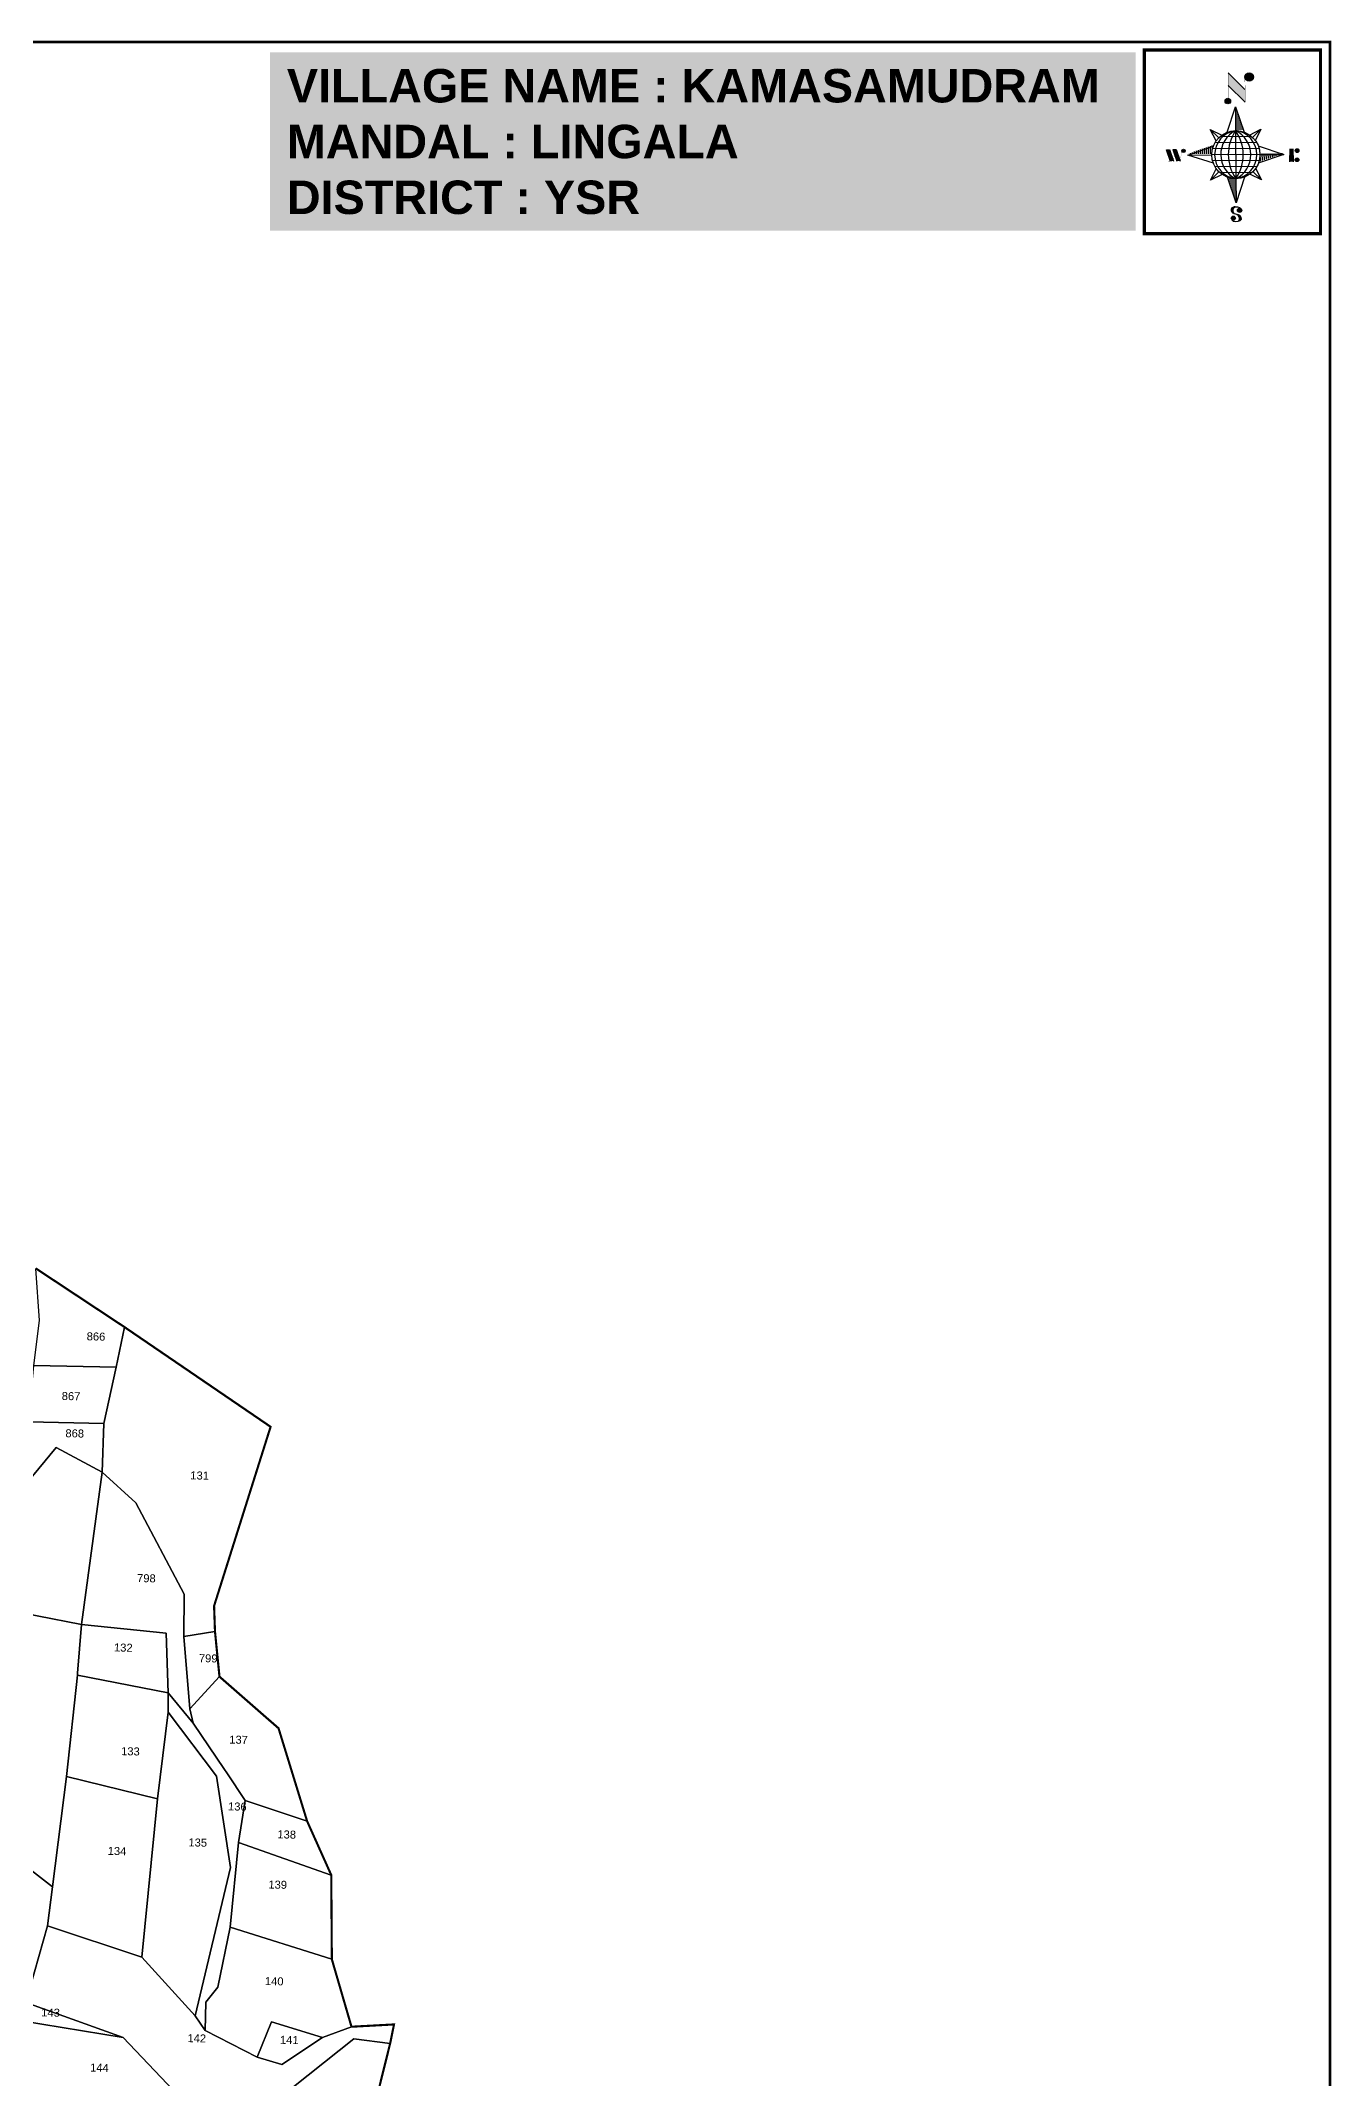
# Model space of a CAD drawing. Header units: inches. Extents: x 191080 to 197844, y 1603242 to 1613996.
# Drawn here: x 195424 to 197842, y 1609716 to 1613535 of the extents above; entities that cross this region are included whole.
import ezdxf

# ---------------------------------------------------------------- set-up
doc = ezdxf.new("R2010")
doc.units = ezdxf.units.IN
doc.header["$LTSCALE"] = 15
doc.header["$MEASUREMENT"] = 0
for name, color, linetype in [('AQUADUCT', 1, 'Continuous'), ('bord', 1, 'Continuous'), ('PAPER SIZE', 5, 'Continuous'), ('PLOT', 7, 'Continuous'), ('PLOT NO', 7, 'Continuous'), ('PLOTS', 7, 'Continuous'), ('VILLAGE BOUNDRY', 5, 'Continuous')]:
    doc.layers.add(name, color=color, linetype=linetype)
doc.styles.get("Standard").update_dxf_attribs({"font": 'arial.ttf'})
pattern_1 = [(267.297113149, (-8720374.938, 50637915.138), (10.5367255337, -0.497431438), [])]
pattern_2 = [(357.297113149, (-8720374.938, 50637915.138), (0.497431438, 10.5367255337), [])]

# ---------------------------------------------------------------- blocks, each defined once
blk = doc.blocks.new('*X13')
at = {"color": 0, "linetype": 'Continuous'}
for p, q in [((6321.6, 240.5), (6322.3, 241.2)), ((6321.6, 240.3), (6322.3, 241)), ((6321.6, 240.1), (6322.3, 240.8)), ((6321.6, 239.9), (6322.4, 240.7)), ((6321.6, 239.8), (6322.4, 240.6)), ((6321.6, 239.6), (6322.5, 240.5)), ((6321.6, 239.4), (6322.5, 240.3)), ((6321.6, 239.2), (6322.6, 240.2)), ((6321.7, 239.1), (6322.6, 240.1)), ((6321.8, 240.8), (6322.4, 241.4)), ((6321.8, 239), (6322.7, 240)), ((6321.8, 239), (6322.8, 239.9)), ((6321.9, 238.9), (6322.9, 239.8)), ((6322, 238.8), (6323, 239.7)), ((6322.1, 241.3), (6322.4, 241.6)), ((6322.1, 238.7), (6323.1, 239.6)), ((6322.2, 238.6), (6323.1, 239.6)), ((6322.3, 238.5), (6323.2, 239.5)), ((6322.4, 238.5), (6323.3, 239.4)), ((6322.5, 238.4), (6323.4, 239.3)), ((6322.7, 238.4), (6323.6, 239.3)), ((6322.8, 238.3), (6323.7, 239.2)), ((6322.9, 238.3), (6323.8, 239.1)), ((6323.1, 238.2), (6323.9, 239.1)), ((6323.2, 238.2), (6324, 239)), ((6323.3, 238.2), (6324.2, 239)), ((6323.5, 238.1), (6324.3, 238.9)), ((6323.7, 238.1), (6324.4, 238.9)), ((6323.8, 238.1), (6324.6, 238.8)), ((6324.1, 238.2), (6324.7, 238.8)), ((6324.3, 238.3), (6324.9, 238.8)), ((6324.6, 238.3), (6325.1, 238.8)), ((6324.8, 238.4), (6325.2, 238.8)), ((6325.1, 238.5), (6325.4, 238.8)), ((6325.4, 238.6), (6325.6, 238.8))]:
    blk.add_line(p, q, dxfattribs=at)
blk = doc.blocks.new('*X12')
at = {"color": 0, "linetype": 'Continuous'}
for p, q in [((6324.4, 240.3), (6324.5, 240.4)), ((6324.6, 240.3), (6324.8, 240.5)), ((6324.7, 240.2), (6325, 240.5)), ((6324.8, 240.2), (6325.2, 240.6)), ((6325, 240.1), (6325.5, 240.6)), ((6325.1, 240.1), (6325.6, 240.6)), ((6325.2, 240), (6325.8, 240.6)), ((6325.3, 240), (6326, 240.6)), ((6325.4, 239.9), (6326.1, 240.6)), ((6325.5, 239.8), (6326.2, 240.5)), ((6325.6, 239.8), (6326.3, 240.5)), ((6325.7, 239.7), (6326.5, 240.4)), ((6325.9, 239.6), (6326.6, 240.3)), ((6326, 239.5), (6326.7, 240.3)), ((6326, 239.4), (6326.8, 240.2)), ((6326.1, 239.3), (6327, 240.2)), ((6326.2, 239.3), (6327.1, 240.1)), ((6326.3, 239.2), (6327.1, 240)), ((6326.4, 239.1), (6327.2, 239.9)), ((6326.5, 239), (6327.3, 239.8)), ((6326.5, 238.9), (6327.4, 239.7)), ((6326.6, 238.8), (6327.5, 239.6)), ((6326.7, 238.7), (6327.5, 239.5)), ((6326.8, 238.6), (6327.6, 239.4)), ((6326.8, 238.5), (6327.7, 239.3)), ((6326.8, 236.5), (6327.4, 237)), ((6326.9, 238.3), (6327.8, 239.2)), ((6326.9, 238.2), (6327.9, 239.1)), ((6326.9, 236.8), (6327.6, 237.4)), ((6327, 238.1), (6327.8, 239)), ((6327, 237.9), (6327.8, 238.8)), ((6327, 237.8), (6327.8, 238.6)), ((6327, 237.6), (6327.8, 238.4)), ((6327, 237.4), (6327.8, 238.2)), ((6327, 237.3), (6327.8, 238)), ((6327, 237.1), (6327.8, 237.9))]:
    blk.add_line(p, q, dxfattribs=at)
blk = doc.blocks.new('H')
at = {"layer": 'bord', "extrusion": (0.000427885, 0.004792, 0.999988)}
h = blk.add_hatch(dxfattribs=at)
h.set_pattern_fill('LINE', color=8, scale=84.387686, angle=-2.7029, style=0)
h.set_pattern_definition(pattern_2)
h.paths.add_polyline_path([(-492, 786, -0.090992), (-448, 775), (-486, 912)])
h = blk.add_hatch(dxfattribs=at)
h.set_pattern_fill('LINE', color=8, scale=84.387686, angle=-92.7029, style=0)
h.set_pattern_definition(pattern_1)
h.paths.add_polyline_path([(-625, 665, -0.090992), (-615, 710), (-751, 671)])
h = blk.add_hatch(dxfattribs=at)
h.set_pattern_fill('LINE', color=8, scale=84.387686, angle=-92.7029, style=0)
h.set_pattern_definition(pattern_1)
h.paths.add_polyline_path([(-246, 647), (-372, 653, -0.090992), (-382, 609)])
h = blk.add_hatch(dxfattribs=at)
h.set_pattern_fill('LINE', color=8, scale=84.387686, angle=-2.7029, style=0)
h.set_pattern_definition(pattern_2)
h.paths.add_polyline_path([(-504, 533, -0.090992), (-549, 543), (-510, 406)])
for p, q in [((-516, 1087, -1217), (-432, 994, -1217)), ((-519, 1020, -1217), (-435, 927, -1216)), ((-538, 774, -1216), (-487, 906, -1216)), ((-487, 906, -1216), (-493, 780, -1216)), ((-487, 906, -1216), (-448, 769, -1216)), ((-627, 794, -1216), (-567, 760, -1216)), ((-627, 794, -1216), (-584, 747, -1215)), ((-599, 731, -1215), (-627, 794, -1216)), ((-421, 753, -1216), (-359, 781, -1216)), ((-359, 781, -1216), (-405, 739, -1216)), ((-359, 781, -1216), (-392, 721, -1215)), ((-865, 701, -1215), (-847, 638, -1215)), ((-847, 700, -1215), (-829, 637, -1215)), ((-829, 699, -1215), (-811, 636, -1215)), ((-829, 699, -1215), (-811, 698, -1215)), ((-811, 698, -1215), (-794, 635, -1215)), ((-752, 665, -1215), (-615, 704, -1215)), ((-752, 665, -1215), (-625, 659, -1215)), ((-619, 614, -1215), (-752, 665, -1215)), ((-379, 693, -1215), (-246, 641, -1215)), ((-373, 647, -1215), (-246, 641, -1215)), ((-213, 669, -1215), (-217, 601, -1215)), ((-197, 600, -1215), (-194, 668, -1215)), ((-639, 526, -1214), (-606, 585, -1215)), ((-639, 526, -1214), (-593, 568, -1215)), ((-577, 553, -1215), (-639, 526, -1214)), ((-371, 513, -1214), (-431, 546, -1215)), ((-371, 513, -1214), (-414, 560, -1215)), ((-399, 576, -1215), (-371, 513, -1214)), ((-246, 641, -1215), (-383, 603, -1215)), ((-511, 400, -1214), (-549, 537, -1214)), ((-460, 533, -1215), (-511, 400, -1214)), ((-505, 527, -1214), (-511, 400, -1214))]:
    blk.add_line(p, q, dxfattribs=at)
at = {"layer": 'bord', "color": 8, "linetype": 'ByBlock', "extrusion": (0.000427885, 0.004792, 0.999988)}
for p, q in [((-493, 780, -1216), (-505, 527, -1214)), ((-373, 647, -1215), (-625, 659, -1215)), ((-375, 679, -1215), (-620, 691, -1215)), ((-386, 711, -1215), (-605, 722, -1215)), ((-411, 744, -1216), (-578, 752, -1216)), ((-378, 616, -1215), (-623, 628, -1215)), ((-392, 585, -1215), (-611, 595, -1215)), ((-420, 555, -1215), (-587, 562, -1215))]:
    blk.add_line(p, q, dxfattribs=at)
at = {"layer": 'bord', "extrusion": (0.000427885, 0.004792, 0.999988), "elevation": -1212}
for points, const_width in [([(-522, 960), (-516, 1093)], 1.61), ([(-434, 933), (-428, 1066)], 1.61), ([(-870, 707), (-846, 706)], 0.642), ([(-829, 643), (-821, 678)], 0.642), ([(-793, 641), (-782, 694)], 0.642), ([(-223, 676), (-174, 673)], 0.706), ([(-829, 643), (-855, 644)], 0.642), ([(-811, 642), (-784, 641)], 0.642), ([(-177, 605), (-226, 607)], 0.706), ([(-195, 645), (-185, 644)], 0.706)]:
    blk.add_lwpolyline(points, dxfattribs=dict(at, const_width=const_width))
for points, const_width in [([(-414, 1073, 1), (-398, 1058, 1)], 22.3), ([(-530, 950, 1), (-520, 939, 1)], 14.8), ([(-776, 697, 1), (-769, 690, 1)], 8.9), ([(-178, 667, 1), (-171, 660, 1)], 9.79), ([(-180, 618, 1), (-173, 611, 1)], 9.79), ([(-525, 322, 1), (-533, 329, 1)], 11.1), ([(-490, 362, 1), (-498, 369, 1)], 11.1)]:
    blk.add_lwpolyline(points, format="xyb", close=True, dxfattribs=dict(at, const_width=const_width))
for points in [[(-537, 317), (-531, 310), (-520, 307), (-505, 307), (-494, 310), (-486, 318), (-487, 326), (-491, 333), (-494, 336), (-503, 341), (-522, 347), (-530, 352), (-534, 355), (-537, 363), (-537, 373), (-530, 381), (-520, 384), (-504, 384), (-493, 380), (-487, 373)], [(-522, 348), (-526, 354), (-528, 361), (-528, 371), (-526, 375), (-521, 381), (-515, 384)], [(-505, 307), (-499, 312), (-497, 319), (-497, 327), (-501, 335), (-509, 343)]]:
    blk.add_lwpolyline(points, dxfattribs=at)
at = {"layer": 'bord', "extrusion": (0.000427885, 0.004792, 0.999988)}
for centre, radius in [((-406, 1065, -1212), 22.3), ((-525, 944, -1212), 14.8), ((-498, 659, -1212), 127), ((-773, 694, -1212), 8.9), ((-174, 663, -1212), 9.79), ((-177, 615, -1212), 9.79), ((-529, 325, -1212), 11.1), ((-494, 365, -1212), 11.1)]:
    blk.add_circle(centre, radius, dxfattribs=at)
at = {"layer": 'bord', "color": 8, "linetype": 'ByBlock', "extrusion": (0.000427885, 0.004792, 0.999988)}
for centre, radius, start, end in [((-482, 658, -1212), 128, 94.9254, 259.6691), ((-437, 656, -1212), 141, 113.2864, 241.308), ((-316, 651, -1212), 222, 142.5892, 212.0053), ((-560, 662, -1212), 141, 293.2864, 61.308), ((-681, 668, -1212), 222, 322.5892, 32.0053), ((-515, 660, -1212), 128, 274.9254, 79.6691)]:
    blk.add_arc(centre, radius, start, end, dxfattribs=at)
at = {"layer": 'bord', "extrusion": (0.000427885, 0.004792, 0.999988)}
for points in [[(-516, 1093, -1212), (-431, 1000, -1212), (-519, 1026, -1212), (-434, 933, -1212)], [(-864, 707, -1212), (-846, 706, -1212), (-846, 644, -1212), (-829, 643, -1212)], [(-829, 705, -1212), (-811, 704, -1212), (-811, 642, -1212), (-793, 641, -1212)], [(-193, 674, -1212), (-197, 606, -1212), (-213, 675, -1212), (-216, 607, -1212)]]:
    blk.add_solid(points, dxfattribs=at)
at = {"layer": 'bord', "extrusion": (0.000427885, 0.004792, 0.999988), "xscale": 7.977342409717546, "yscale": 7.977342409717546, "zscale": 7.977342409717546, "rotation": 138.0840426661453}
for name, p in [('*X12', (38301, -31929, -1212)), ('*X13', (38314, -31951, -1212))]:
    blk.add_blockref(name, p, dxfattribs=at)

msp = doc.modelspace()

# ---------------------------------------------------------------- linework, layer by layer
at = {"layer": 'PAPER SIZE', "color": 5, "const_width": 5.93, "elevation": 0.2}
msp.add_lwpolyline([(197822, 1613517.1), (197491.9, 1613517.1), (197491.9, 1613172.9), (197822, 1613172.9)], close=True, dxfattribs=at)
at = {"layer": 'PLOT'}
for points in [[(195414.3, 1611233.6), (195580.7, 1611123.5), (195564.7, 1611048.2), (195410.7, 1611051.7), (195421.2, 1611135.8), (195414.3, 1611233.6)], [(195541.6, 1610942.9), (195564.7, 1611048.2), (195580.7, 1611123.5), (195854.4, 1610936.7), (195748.5, 1610600.9), (195750.2, 1610552.7), (195691.5, 1610543.7), (195692.2, 1610623.1), (195601.6, 1610794.4), (195538.7, 1610851.4), (195541.6, 1610942.9)], [(195400.8, 1610945.9), (195410.7, 1611051.7), (195564.7, 1611048.2), (195541.6, 1610942.9), (195400.8, 1610945.9)], [(195387.5, 1610819), (195394.4, 1610848.2), (195400.8, 1610945.9), (195541.6, 1610942.9), (195538.7, 1610851.4), (195452.7, 1610897.6), (195387.5, 1610819)], [(194919.6, 1610677.7), (194935.5, 1610754.6), (195179, 1610756.8), (195338.6, 1610760.2), (195387.5, 1610819), (195452.7, 1610897.6), (195538.7, 1610851.4), (195500.1, 1610565.9), (195333.1, 1610598.6), (195126.4, 1610640.5), (195018.3, 1610627.6), (194919.6, 1610677.7)], [(195538.7, 1610851.4), (195601.6, 1610794.4), (195692.2, 1610623.1), (195691.5, 1610543.7), (195703.1, 1610407.8), (195709.1, 1610381.2), (195662.6, 1610438.3), (195659, 1610550), (195500.1, 1610565.9), (195538.7, 1610851.4)], [(195233.6, 1610144.9), (195333.1, 1610598.6), (195500.1, 1610565.9), (195492.8, 1610475.2), (195492.4, 1610471.1), (195472.1, 1610281.1), (195445.7, 1610074.7), (195347.2, 1610150.6), (195233.6, 1610144.9)], [(195492.4, 1610471.1), (195492.8, 1610475.2), (195500.1, 1610565.9), (195659, 1610550), (195662.6, 1610438.3), (195492.4, 1610471.1)], [(195691.5, 1610543.7), (195750.2, 1610552.7), (195758.6, 1610468.4), (195703.1, 1610407.8), (195691.5, 1610543.7)], [(195395.8, 1609857.4), (195397.8, 1610050.9), (195307.7, 1610114.8), (195226.7, 1610097.2), (195116.5, 1610225.3), (195088.8, 1610244.6), (195049.7, 1610283.8), (195009.6, 1610357.8), (194977, 1610380), (194906.7, 1610392.5), (194884.4, 1610428), (194856.5, 1610435.7), (194871.9, 1610484.8), (195067, 1610396.9), (195233.6, 1610144.9), (195347.2, 1610150.6), (195445.7, 1610074.7), (195436.3, 1610001.1), (195395.8, 1609857.4)], [(195492.4, 1610471.1), (195662.6, 1610438.3), (195662.6, 1610401.6), (195642.5, 1610239.5), (195472.1, 1610281.1), (195492.4, 1610471.1)], [(195758.6, 1610468.4), (195869.3, 1610371.6), (195922.9, 1610197.4), (195806.9, 1610236.4), (195772.1, 1610287.9), (195768, 1610294.1), (195709.1, 1610381.2), (195703.1, 1610407.8), (195758.6, 1610468.4)], [(195731.5, 1609805.2), (195713.2, 1609832.4), (195779.4, 1610110.7), (195752.9, 1610282), (195662.6, 1610401.6), (195662.6, 1610438.3), (195709.1, 1610381.2), (195768, 1610294.1), (195772.1, 1610287.9), (195806.9, 1610236.4), (195794.4, 1610157.8), (195778.9, 1609999.1), (195755.5, 1609886.3), (195733.3, 1609858.3), (195731.5, 1609805.2)], [(195613.2, 1609942.4), (195642.5, 1610239.5), (195662.6, 1610401.6), (195752.9, 1610282), (195779.4, 1610110.7), (195713.2, 1609832.4), (195613.2, 1609942.4)], [(195642.5, 1610239.5), (195613.2, 1609942.4), (195436.3, 1610001.1), (195445.7, 1610074.7), (195472.1, 1610281.1), (195642.5, 1610239.5)], [(195806.9, 1610236.4), (195922.9, 1610197.4), (195968.1, 1610096.5), (195794.4, 1610157.8), (195806.9, 1610236.4)], [(195794.4, 1610157.8), (195968.1, 1610096.5), (195969.2, 1609938.6), (195778.9, 1609999.1), (195794.4, 1610157.8)], [(195436.3, 1610001.1), (195613.2, 1609942.4), (195613.2, 1609942.4), (195713.2, 1609832.4), (195713.2, 1609832.4), (195731.5, 1609805.2), (195829.2, 1609755.4), (195875.4, 1609741.4), (195951.8, 1609792.3), (196006, 1609812.2), (196085.7, 1609816.5), (196078.5, 1609781), (196010.6, 1609789.4), (195870, 1609677.7), (195810.3, 1609677.3), (195672.4, 1609692.8), (195578.4, 1609792), (195395.8, 1609857.4), (195436.3, 1610001.1), (195436.3, 1610001.1)], [(195778.9, 1609999.1), (195969.2, 1609938.6), (196006, 1609812.2), (195951.8, 1609792.3), (195855.9, 1609821.7), (195829.2, 1609755.4), (195731.5, 1609805.2), (195733.3, 1609858.3), (195755.5, 1609886.3), (195778.9, 1609999.1)], [(195578.4, 1609792), (195387.5, 1609823.5), (195393.1, 1609846.6), (195395.8, 1609857.4), (195578.4, 1609792)], [(195354.3, 1609687.1), (195387.5, 1609823.5), (195578.4, 1609792), (195672.4, 1609692.8), (195810.3, 1609677.3), (195786.5, 1609586.5), (195696.8, 1609609.7), (195681.2, 1609662.8), (195638.9, 1609689.7), (195486.3, 1609689), (195354.3, 1609687.1)], [(195829.2, 1609755.4), (195855.9, 1609821.7), (195951.8, 1609792.3), (195875.4, 1609741.4), (195829.2, 1609755.4)], [(196078.5, 1609781), (196029.1, 1609582.5), (196022.5, 1609497.4), (195864.2, 1609529.4), (195826.2, 1609517.1), (195824.4, 1609516.5), (195834.6, 1609575.1), (195786.5, 1609586.5), (195810.3, 1609677.3), (195870, 1609677.7), (196010.6, 1609789.4), (196078.5, 1609781)]]:
    msp.add_lwpolyline(points, close=True, dxfattribs=at)
at = {"layer": 'VILLAGE BOUNDRY', "color": 5, "const_width": 5}
msp.add_lwpolyline([(191082.3, 1613532), (197839.7, 1613532), (197839.7, 1603246.5), (191082.3, 1603246.5)], close=True, dxfattribs=at)
at = {"layer": 'VILLAGE BOUNDRY', "linetype": 'Continuous', "const_width": 4}
msp.add_lwpolyline([(195414.3, 1611233.6), (195580.7, 1611123.5), (195854.4, 1610936.7), (195748.5, 1610600.9), (195750.2, 1610552.7), (195758.6, 1610468.4), (195869.3, 1610371.6), (195922.9, 1610197.4), (195968.1, 1610096.5), (195969.2, 1609938.6), (196006, 1609812.2), (196085.7, 1609816.5), (196078.5, 1609781), (196029.1, 1609582.5)], dxfattribs=at)

# ---------------------------------------------------------------- block references
at = {"layer": 'AQUADUCT', "color": 1, "xscale": 0.3548991275214277, "yscale": 0.3548991275214277, "zscale": 0.3548991275214277, "rotation": 3.078330600073182}
msp.add_blockref('H', (197852.5, 1613099, 432.3), dxfattribs=at)

# ---------------------------------------------------------------- texts
at = {"layer": 'PLOT NO', "color": 7}
for s, p in [('866', (195509.6, 1611098.8)), ('867', (195462.8, 1610987)), ('868', (195469.7, 1610917.2)), ('131', (195703.8, 1610838.2)), ('798', (195604, 1610645.7)), ('132', (195560.8, 1610515.7)), ('799', (195719.9, 1610495.6)), ('137', (195776.8, 1610343)), ('133', (195574.1, 1610321.3)), ('136', (195774.5, 1610217.8)), ('135', (195700.2, 1610150.3)), ('138', (195867, 1610165.4)), ('134', (195549, 1610134.4)), ('139', (195850.1, 1610071.4)), ('140', (195843.6, 1609890.4)), ('143', (195424.5, 1609831.7)), ('142', (195698.4, 1609783.4)), ('141', (195871.8, 1609780.3)), ('144', (195516, 1609728.3))]:
    msp.add_text(s, height=15, rotation=358.7911, dxfattribs=at).set_placement(p)
at = {"layer": 'PLOTS', "insert": (195884.9, 1613481.6), "char_height": 62.722, "width": 1559.164, "attachment_point": 1, "bg_fill": 1, "box_fill_scale": 1.5, "bg_fill_color": 253, "bg_fill_transparency": 0}
msp.add_mtext('{\\fArial|b1|i0|c0|p34;\\C1;VILLAGE NAME :\\C5; KAMASAMUDRAM\\P\\C1;MANDAL : \\C5;LINGALA\\P\\C1;DISTRICT : \\C5;YSR}', dxfattribs=at)

doc.saveas('drawing.dxf')
